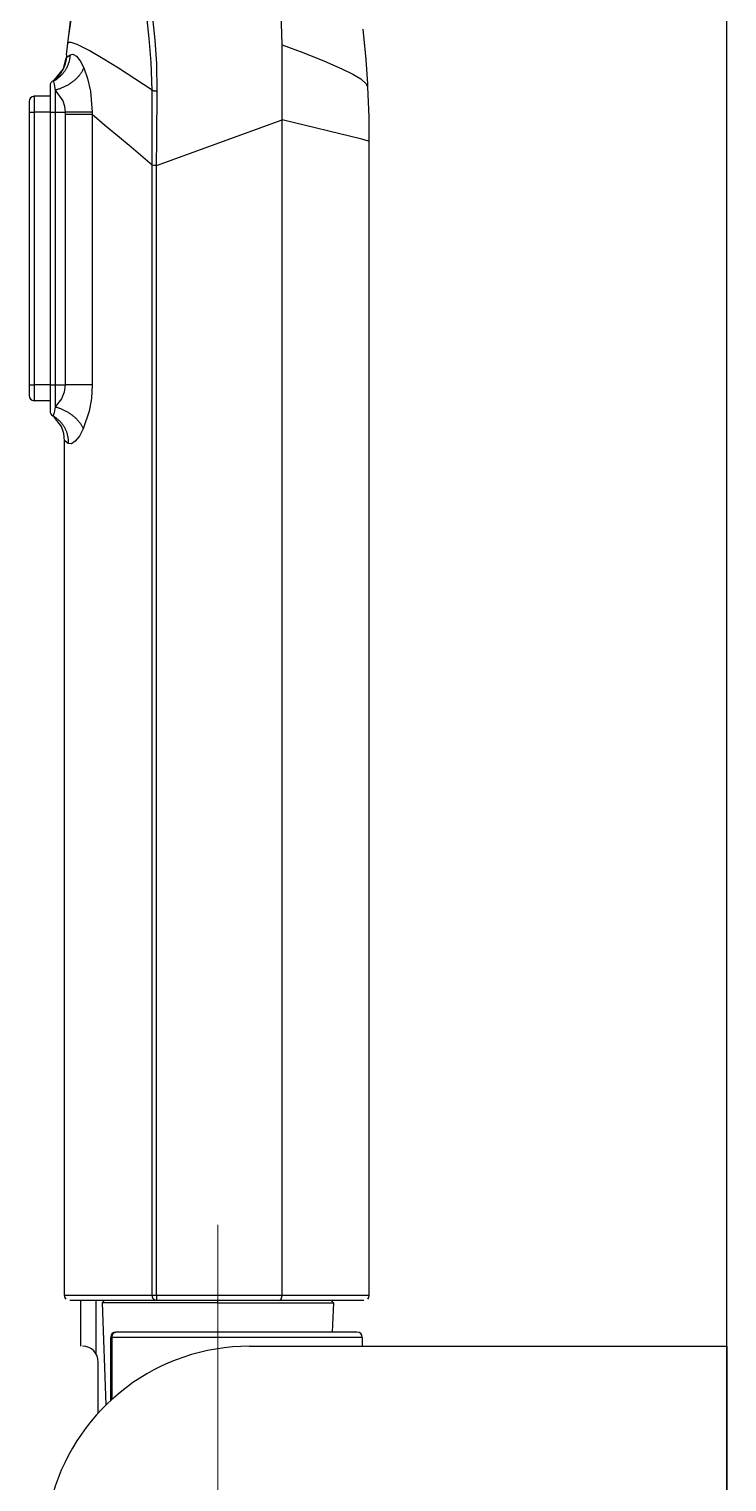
# Model space of a CAD drawing. Extents: x 1841 to 2969, y -24 to 802.
# Drawn here: x 2636.6 to 2703.1, y 358.7 to 497.1 of the extents above; entities that cross this region are included whole.
import ezdxf

# ---------------------------------------------------------------- set-up
doc = ezdxf.new("R2010")
doc.units = 0
doc.header["$LTSCALE"] = 4
doc.header["$MEASUREMENT"] = 0
doc.linetypes.add('CENTER2', pattern=[28.575, 19.05, -3.175, 3.175, -3.175])
doc.layers.get('0').update_dxf_attribs({"linetype": 'CONTINUOUS'})
doc.layers.add('1', color=7, linetype='CONTINUOUS')
doc.layers.add('Cneter', color=1, linetype='CENTER2', lineweight=13)

msp = doc.modelspace()

# ---------------------------------------------------------------- linework, layer by layer
at = {"ltscale": 0.5}
msp.add_line((2703.11, 71.66), (2703.11, 635.47), dxfattribs=at)
at = {"layer": '1', "color": 7, "linetype": 'Continuous'}
for p, q in [((2638.61, 491.66), (2638.61, 489.16)), ((2636.61, 490.16), (2636.61, 489.16)), ((2638.61, 490.66), (2637.11, 490.66)), ((2637.11, 490.66), (2637.11, 489.16)), ((2639.11, 491.25), (2639.11, 489.16)), ((2636.61, 489.16), (2636.61, 463.16)), ((2636.61, 489.16), (2637.11, 489.16)), ((2638.61, 489.16), (2637.11, 489.16)), ((2637.11, 489.16), (2637.11, 463.16)), ((2638.61, 489.16), (2638.61, 463.16)), ((2638.61, 489.16), (2639.11, 489.16)), ((2639.11, 489.16), (2639.11, 463.16)), ((2639.11, 489.16), (2640.06, 489.16)), ((2642.63, 489.14), (2640.06, 489.16)), ((2648.75, 484.06), (2660.72, 488.42)), ((2660.72, 376.43), (2660.72, 488.42)), ((2648.35, 376.43), (2648.35, 484.1)), ((2636.61, 463.16), (2637.11, 463.16)), ((2636.61, 463.16), (2636.61, 462.16)), ((2637.11, 463.16), (2637.11, 461.66)), ((2638.61, 463.16), (2637.11, 463.16)), ((2638.61, 463.16), (2638.61, 460.66)), ((2638.61, 463.16), (2639.11, 463.16)), ((2639.11, 463.16), (2639.11, 461.07)), ((2639.11, 463.16), (2640.06, 463.16)), ((2642.63, 463.16), (2640.06, 463.16)), ((2638.61, 461.66), (2637.11, 461.66)), ((2641.51, 375.93), (2641.51, 371.58)), ((2643.01, 370.83), (2643.01, 375.93)), ((2643.62, 375.73), (2643.81, 375.93)), ((2643.97, 366.01), (2643.62, 375.73)), ((2654.61, 375.73), (2643.62, 375.73)), ((2648.75, 376.43), (2648.35, 376.43)), ((2648.75, 376.43), (2648.75, 375.93)), ((2660.72, 376.43), (2648.75, 376.43)), ((2660.48, 375.93), (2648.75, 375.93)), ((2654.61, 375.73), (2654.61, 375.93)), ((2654.61, 375.73), (2665.61, 375.73)), ((2665.41, 375.93), (2665.61, 375.73)), ((2665.61, 375.73), (2665.51, 372.93)), ((2644.39, 366.41), (2644.39, 372.43)), ((2644.52, 372.43), (2644.39, 372.43)), ((2644.52, 366.54), (2644.52, 372.43)), ((2668.36, 372.43), (2644.52, 372.43)), ((2667.86, 372.93), (2644.89, 372.93)), ((2668.36, 372.43), (2668.36, 371.58)), ((2657.61, 371.58), (2703.11, 371.58)), ((2703.11, 371.58), (2703.11, 338.08)), ((2643.21, 365.23), (2643.21, 370.08))]:
    msp.add_line(p, q, dxfattribs=at)
for points in [[(2660.72, 495.56, 0), (2660.68, 497.63, 0), (2660.57, 499.48, 0), (2660.42, 501.07, 0), (2660.23, 502.55, 0), (2660.08, 503.56, 0)], [(2640.3, 495.69, 0), (2640.67, 498.57, 0), (2640.94, 500.84, 0)], [(2648.33, 491.24, 0), (2648.25, 493.89, 0), (2648.07, 496.17, 0), (2647.86, 497.97, 0), (2647.71, 498.99, 0), (2647.6, 499.64, 0), (2647.55, 499.89, 0)], [(2648.83, 491.14, 0), (2648.78, 493.76, 0), (2648.63, 496.02, 0), (2648.43, 497.81, 0), (2648.27, 498.83, 0), (2648.16, 499.49, 0), (2648.08, 499.77, 0)], [(2640.74, 499.08, 0), (2640.56, 497.72, 0), (2640.41, 496.63, 0)], [(2668.43, 497.06, 0), (2668.7, 494.16, 0), (2668.85, 491.86, 0)], [(2640.18, 494.61, 0), (2640.3, 495.72, 0)], [(2640.18, 494.61, 0), (2640.3, 495.72, 0)], [(2640.3, 495.68, 0), (2640.29, 495.65, 0), (2640.29, 495.62, 0)], [(2648.33, 491.24, 0), (2646.7, 492.32, 0), (2645.14, 493.33, 0), (2643.66, 494.24, 0), (2642.33, 495.01, 0), (2641.21, 495.58, 0), (2640.64, 495.79, 0), (2640.37, 495.79, 0), (2640.32, 495.75, 0), (2640.3, 495.68, 0)], [(2660.72, 488.42, 0), (2660.72, 490.92, 0), (2660.72, 492.51, 0), (2660.72, 494.06, 0), (2660.72, 495.56, 0)], [(2660.72, 495.56, 0), (2662.81, 494.79, 0), (2664.75, 494.02, 0), (2666.42, 493.29, 0), (2667.45, 492.78, 0), (2668.22, 492.32, 0), (2668.74, 491.86, 0), (2668.87, 491.56, 0)], [(2640.16, 494.3, 0), (2640.15, 494.25, 0), (2640.14, 494.2, 0), (2640.14, 494.14, 0), (2640.13, 494.09, 0), (2640.12, 494.04, 0), (2640.11, 493.98, 0), (2640.1, 493.93, 0), (2640.09, 493.88, 0), (2640.07, 493.83, 0), (2640.06, 493.78, 0), (2640.05, 493.72, 0), (2640.03, 493.67, 0), (2640.01, 493.62, 0), (2640, 493.57, 0), (2639.98, 493.52, 0), (2639.96, 493.47, 0), (2639.94, 493.42, 0), (2639.92, 493.37, 0), (2639.9, 493.32, 0), (2639.87, 493.27, 0), (2639.85, 493.23, 0), (2639.83, 493.18, 0), (2639.8, 493.13, 0), (2639.78, 493.08, 0), (2639.75, 493.04, 0), (2639.72, 492.99, 0), (2639.69, 492.95, 0), (2639.66, 492.9, 0), (2639.63, 492.86, 0), (2639.6, 492.81, 0), (2639.57, 492.77, 0), (2639.54, 492.73, 0), (2639.5, 492.68, 0), (2639.47, 492.64, 0), (2639.44, 492.6, 0), (2639.4, 492.56, 0), (2639.36, 492.52, 0), (2639.33, 492.48, 0), (2639.29, 492.45, 0), (2639.25, 492.41, 0), (2639.21, 492.37, 0), (2639.17, 492.34, 0), (2639.13, 492.3, 0), (2639.09, 492.26, 0), (2639.05, 492.23, 0), (2639.01, 492.2, 0), (2638.97, 492.16, 0), (2638.92, 492.13, 0), (2638.88, 492.1, 0), (2638.83, 492.07, 0)], [(2640.52, 494.61, 0), (2640.52, 494.55, 0), (2640.51, 494.49, 0), (2640.51, 494.42, 0), (2640.5, 494.36, 0), (2640.49, 494.3, 0), (2640.48, 494.23, 0), (2640.47, 494.17, 0), (2640.46, 494.11, 0), (2640.44, 494.05, 0), (2640.43, 493.99, 0), (2640.41, 493.92, 0), (2640.39, 493.86, 0), (2640.37, 493.8, 0), (2640.35, 493.74, 0), (2640.33, 493.68, 0), (2640.31, 493.63, 0), (2640.29, 493.57, 0), (2640.26, 493.51, 0), (2640.23, 493.45, 0), (2640.21, 493.4, 0), (2640.18, 493.34, 0), (2640.15, 493.28, 0), (2640.12, 493.23, 0), (2640.08, 493.18, 0), (2640.05, 493.12, 0), (2640.02, 493.07, 0), (2639.98, 493.02, 0), (2639.94, 492.97, 0), (2639.91, 492.92, 0), (2639.87, 492.87, 0), (2639.83, 492.82, 0), (2639.79, 492.78, 0), (2639.74, 492.73, 0), (2639.7, 492.68, 0), (2639.66, 492.64, 0), (2639.61, 492.6, 0), (2639.57, 492.56, 0), (2639.52, 492.51, 0), (2639.47, 492.47, 0), (2639.42, 492.43, 0), (2639.37, 492.4, 0), (2639.32, 492.36, 0), (2639.27, 492.32, 0), (2639.22, 492.29, 0), (2639.17, 492.26, 0), (2639.12, 492.22, 0), (2639.06, 492.19, 0), (2639.01, 492.16, 0), (2638.95, 492.14, 0), (2638.9, 492.11, 0)], [(2639.05, 492.23, 0), (2639.89, 493.29, 0), (2640.16, 494.33, 0)], [(2640.18, 494.62, 0), (2640.17, 494.44, 0), (2640.16, 494.3, 0)], [(2640.16, 494.3, 0), (2640.16, 494.3, 0), (2640.16, 494.31, 0), (2640.16, 494.31, 0), (2640.17, 494.32, 0), (2640.21, 494.36, 0), (2640.3, 494.44, 0), (2640.52, 494.61, 0)], [(2640.52, 494.61, 0), (2640.8, 494.67, 0), (2641.13, 494.47, 0), (2641.48, 494.03, 0), (2641.82, 493.36, 0)], [(2641.82, 493.36, 0), (2641.8, 493.31, 0), (2641.78, 493.25, 0), (2641.75, 493.2, 0), (2641.72, 493.14, 0), (2641.69, 493.09, 0), (2641.66, 493.03, 0), (2641.63, 492.98, 0), (2641.6, 492.92, 0), (2641.56, 492.87, 0), (2641.52, 492.81, 0), (2641.48, 492.76, 0), (2641.44, 492.7, 0), (2641.4, 492.65, 0), (2641.36, 492.6, 0), (2641.31, 492.55, 0), (2641.27, 492.5, 0), (2641.22, 492.44, 0), (2641.17, 492.39, 0), (2641.12, 492.34, 0), (2641.07, 492.29, 0), (2641.02, 492.25, 0), (2640.96, 492.2, 0), (2640.91, 492.15, 0), (2640.85, 492.1, 0), (2640.79, 492.06, 0), (2640.73, 492.01, 0), (2640.67, 491.97, 0), (2640.61, 491.93, 0), (2640.55, 491.89, 0), (2640.49, 491.84, 0), (2640.43, 491.8, 0), (2640.36, 491.76, 0), (2640.3, 491.73, 0), (2640.23, 491.69, 0), (2640.16, 491.65, 0), (2640.1, 491.62, 0), (2640.03, 491.58, 0), (2639.96, 491.55, 0), (2639.89, 491.52, 0), (2639.82, 491.49, 0), (2639.75, 491.46, 0), (2639.68, 491.43, 0), (2639.61, 491.4, 0), (2639.54, 491.38, 0), (2639.47, 491.35, 0), (2639.4, 491.33, 0), (2639.33, 491.31, 0), (2639.26, 491.29, 0), (2639.18, 491.27, 0), (2639.11, 491.25, 0)], [(2641.82, 493.36, 0), (2642.19, 492.34, 0), (2642.47, 491.16, 0), (2642.63, 489.14, 0)], [(2638.87, 492.09, 0), (2639.37, 492.52, 0)], [(2638.9, 492.09, 0), (2639.29, 492.33, 0)], [(2638.9, 492.09, 0), (2639.29, 492.33, 0)], [(2638.9, 492.11, 0), (2638.91, 492.11, 0), (2638.92, 492.1, 0)], [(2638.92, 492.1, 0), (2638.95, 492.05, 0), (2638.97, 491.98, 0), (2639.02, 491.79, 0), (2639.11, 491.25, 0)], [(2638.95, 492.15, 0), (2638.94, 492.14, 0)], [(2668.86, 491.86, 0), (2668.86, 491.7, 0), (2668.87, 491.58, 0)], [(2668.87, 491.56, 0), (2668.98, 488.66, 0), (2669, 486.39, 0)], [(2639.11, 491.25, 0), (2639.82, 490.22, 0), (2640, 489.71, 0), (2640.06, 489.16, 0)], [(2648.83, 491.14, 0), (2648.81, 491.14, 0), (2648.8, 491.14, 0), (2648.79, 491.14, 0), (2648.78, 491.14, 0), (2648.77, 491.14, 0), (2648.76, 491.14, 0), (2648.75, 491.14, 0), (2648.73, 491.14, 0), (2648.72, 491.14, 0), (2648.71, 491.14, 0), (2648.7, 491.14, 0), (2648.69, 491.14, 0), (2648.68, 491.14, 0), (2648.67, 491.14, 0), (2648.65, 491.14, 0), (2648.64, 491.14, 0), (2648.63, 491.15, 0), (2648.62, 491.15, 0), (2648.61, 491.15, 0), (2648.6, 491.15, 0), (2648.59, 491.15, 0), (2648.58, 491.15, 0), (2648.57, 491.15, 0), (2648.55, 491.16, 0), (2648.54, 491.16, 0), (2648.53, 491.16, 0), (2648.52, 491.16, 0), (2648.51, 491.16, 0), (2648.5, 491.17, 0), (2648.49, 491.17, 0), (2648.48, 491.17, 0), (2648.47, 491.17, 0), (2648.46, 491.18, 0), (2648.45, 491.18, 0), (2648.45, 491.18, 0), (2648.44, 491.19, 0), (2648.43, 491.19, 0), (2648.42, 491.19, 0), (2648.41, 491.2, 0), (2648.4, 491.2, 0), (2648.39, 491.2, 0), (2648.39, 491.21, 0), (2648.38, 491.21, 0), (2648.37, 491.21, 0), (2648.36, 491.22, 0), (2648.36, 491.22, 0), (2648.35, 491.22, 0), (2648.34, 491.23, 0), (2648.34, 491.23, 0), (2648.33, 491.24, 0)], [(2648.35, 484.1, 0), (2648.34, 486.59, 0), (2648.34, 488.18, 0), (2648.33, 489.73, 0), (2648.33, 491.24, 0)], [(2648.75, 484.06, 0), (2648.78, 486.53, 0), (2648.79, 488.11, 0), (2648.81, 489.65, 0), (2648.83, 491.14, 0)], [(2640.06, 489.16, 0), (2640.06, 489.02, 0), (2640.06, 488.92, 0)], [(2640.06, 488.92, 0), (2640.06, 474.49, 0), (2640.06, 463.16, 0)], [(2642.62, 488.91, 0), (2641.94, 488.91, 0), (2641.37, 488.92, 0), (2640.73, 488.92, 0), (2640.06, 488.92, 0)], [(2642.62, 488.91, 0), (2642.63, 474.49, 0), (2642.63, 463.16, 0)], [(2642.63, 489.14, 0), (2642.63, 489.01, 0), (2642.62, 488.91, 0)], [(2648.35, 484.1, 0), (2646.33, 485.8, 0), (2645.05, 486.88, 0), (2643.8, 487.92, 0), (2642.62, 488.91, 0)], [(2669, 486.39, 0), (2669, 486.39, 0), (2669, 486.39, 0), (2669, 486.39, 0), (2669, 486.39, 0), (2668.96, 486.4, 0), (2668.31, 486.56, 0), (2660.72, 488.42, 0)], [(2669, 486.39, 0), (2669, 376.43, 0)], [(2648.75, 484.06, 0), (2648.5, 484.08, 0), (2648.35, 484.1, 0)], [(2648.75, 376.43, 0), (2648.75, 436.7, 0), (2648.75, 484.06, 0)], [(2640.06, 463.16, 0), (2639.96, 462.46, 0), (2639.7, 461.84, 0), (2639.11, 461.07, 0)], [(2642.63, 463.16, 0), (2642.55, 461.87, 0), (2642.33, 460.65, 0), (2641.78, 458.99, 0)], [(2639.11, 461.07, 0), (2639, 460.49, 0), (2638.92, 460.25, 0), (2638.9, 460.22, 0), (2638.87, 460.22, 0)], [(2639.11, 461.07, 0), (2639.18, 461.05, 0), (2639.25, 461.03, 0), (2639.32, 461.01, 0), (2639.39, 460.99, 0), (2639.46, 460.97, 0), (2639.53, 460.94, 0), (2639.6, 460.92, 0), (2639.67, 460.89, 0), (2639.73, 460.86, 0), (2639.8, 460.83, 0), (2639.87, 460.8, 0), (2639.94, 460.77, 0), (2640, 460.74, 0), (2640.07, 460.7, 0), (2640.13, 460.67, 0), (2640.2, 460.63, 0), (2640.26, 460.59, 0), (2640.33, 460.56, 0), (2640.39, 460.52, 0), (2640.45, 460.48, 0), (2640.51, 460.44, 0), (2640.57, 460.4, 0), (2640.63, 460.35, 0), (2640.69, 460.31, 0), (2640.75, 460.27, 0), (2640.8, 460.22, 0), (2640.86, 460.18, 0), (2640.91, 460.13, 0), (2640.96, 460.08, 0), (2641.02, 460.03, 0), (2641.07, 459.99, 0), (2641.12, 459.94, 0), (2641.17, 459.89, 0), (2641.21, 459.84, 0), (2641.26, 459.79, 0), (2641.3, 459.74, 0), (2641.35, 459.68, 0), (2641.39, 459.63, 0), (2641.43, 459.58, 0), (2641.47, 459.53, 0), (2641.51, 459.48, 0), (2641.54, 459.42, 0), (2641.58, 459.37, 0), (2641.61, 459.31, 0), (2641.64, 459.26, 0), (2641.67, 459.21, 0), (2641.7, 459.15, 0), (2641.73, 459.1, 0), (2641.75, 459.04, 0), (2641.78, 458.99, 0)], [(2638.87, 460.22, 0), (2638.93, 460.19, 0), (2638.98, 460.15, 0), (2639.04, 460.12, 0), (2639.09, 460.09, 0), (2639.14, 460.05, 0), (2639.19, 460.02, 0), (2639.24, 459.98, 0), (2639.29, 459.94, 0), (2639.34, 459.9, 0), (2639.39, 459.86, 0), (2639.43, 459.81, 0), (2639.48, 459.77, 0), (2639.53, 459.73, 0), (2639.57, 459.68, 0), (2639.61, 459.64, 0), (2639.65, 459.59, 0), (2639.69, 459.54, 0), (2639.73, 459.49, 0), (2639.77, 459.44, 0), (2639.81, 459.39, 0), (2639.85, 459.34, 0), (2639.88, 459.28, 0), (2639.92, 459.23, 0), (2639.95, 459.18, 0), (2639.98, 459.12, 0), (2640.01, 459.07, 0), (2640.04, 459.01, 0), (2640.07, 458.95, 0), (2640.09, 458.89, 0), (2640.12, 458.84, 0), (2640.14, 458.78, 0), (2640.17, 458.72, 0), (2640.19, 458.66, 0), (2640.21, 458.6, 0), (2640.23, 458.54, 0), (2640.25, 458.47, 0), (2640.26, 458.41, 0), (2640.28, 458.35, 0), (2640.29, 458.29, 0), (2640.3, 458.22, 0), (2640.31, 458.16, 0), (2640.32, 458.1, 0), (2640.33, 458.03, 0), (2640.34, 457.97, 0), (2640.35, 457.91, 0), (2640.35, 457.84, 0), (2640.35, 457.78, 0), (2640.35, 457.71, 0), (2640.35, 457.65, 0), (2640.35, 457.58, 0)], [(2639.24, 459.98, 0), (2638.88, 460.23, 0)], [(2639.04, 460.06, 0), (2639.01, 460.09, 0), (2639, 460.1, 0), (2639, 460.11, 0)], [(2640, 457.84, 0), (2639.93, 458.54, 0), (2639.69, 459.19, 0), (2639.04, 460.07, 0)], [(2641.78, 458.99, 0), (2641.41, 458.29, 0), (2641.02, 457.8, 0), (2640.65, 457.55, 0), (2640.35, 457.58, 0)], [(2640, 376.43, 0), (2640, 457.86, 0)], [(2640.35, 457.58, 0), (2640.31, 457.61, 0), (2640.2, 457.69, 0), (2640.02, 457.85, 0), (2640.01, 457.86, 0), (2640, 457.86, 0), (2640, 457.86, 0), (2640, 457.86, 0)], [(2640.15, 376.08, 0), (2640.03, 376.27, 0), (2640.01, 376.44, 0)], [(2648.35, 376.43, 0), (2646.26, 376.43, 0), (2644.24, 376.43, 0), (2642.39, 376.43, 0), (2641.35, 376.43, 0), (2640.54, 376.43, 0), (2640.11, 376.43, 0), (2640.03, 376.43, 0), (2640.01, 376.43, 0), (2640.01, 376.43, 0), (2640.01, 376.43, 0), (2640.01, 376.43, 0), (2640.01, 376.43, 0), (2640.01, 376.43, 0)], [(2648.75, 375.93, 0), (2644.08, 375.93, 0), (2640.76, 375.93, 0), (2640.52, 375.93, 0), (2640.51, 375.93, 0), (2640.51, 375.93, 0), (2640.51, 375.93, 0), (2640.51, 375.93, 0), (2640.51, 375.93, 0), (2640.51, 375.93, 0)], [(2648.75, 375.93, 0), (2648.73, 375.93, 0), (2648.72, 375.93, 0), (2648.71, 375.94, 0), (2648.7, 375.94, 0), (2648.69, 375.94, 0), (2648.67, 375.94, 0), (2648.66, 375.95, 0), (2648.65, 375.95, 0), (2648.64, 375.95, 0), (2648.63, 375.96, 0), (2648.61, 375.96, 0), (2648.6, 375.97, 0), (2648.59, 375.97, 0), (2648.58, 375.98, 0), (2648.57, 375.99, 0), (2648.56, 376, 0), (2648.55, 376, 0), (2648.54, 376.01, 0), (2648.53, 376.02, 0), (2648.52, 376.03, 0), (2648.51, 376.04, 0), (2648.5, 376.05, 0), (2648.49, 376.06, 0), (2648.48, 376.07, 0), (2648.47, 376.08, 0), (2648.46, 376.09, 0), (2648.45, 376.1, 0), (2648.44, 376.11, 0), (2648.44, 376.13, 0), (2648.43, 376.14, 0), (2648.42, 376.15, 0), (2648.42, 376.17, 0), (2648.41, 376.18, 0), (2648.4, 376.19, 0), (2648.4, 376.21, 0), (2648.39, 376.22, 0), (2648.39, 376.23, 0), (2648.38, 376.25, 0), (2648.38, 376.26, 0), (2648.37, 376.28, 0), (2648.37, 376.29, 0), (2648.37, 376.31, 0), (2648.36, 376.32, 0), (2648.36, 376.34, 0), (2648.36, 376.36, 0), (2648.36, 376.37, 0), (2648.36, 376.39, 0), (2648.36, 376.4, 0), (2648.35, 376.42, 0), (2648.35, 376.43, 0)], [(2660.48, 375.93, 0), (2660.57, 375.97, 0), (2660.64, 376.07, 0), (2660.72, 376.43, 0)], [(2668.5, 375.93, 0), (2668.47, 375.93, 0), (2668.03, 375.93, 0), (2660.48, 375.93, 0)], [(2669, 376.43, 0), (2669, 376.43, 0), (2669, 376.43, 0), (2669, 376.43, 0), (2669, 376.43, 0), (2669, 376.43, 0), (2668.99, 376.43, 0), (2668.78, 376.43, 0), (2666.09, 376.43, 0), (2660.72, 376.43, 0)], [(2669, 376.44, 0), (2668.96, 376.22, 0), (2668.86, 376.08, 0)], [(2644.52, 372.43, 0), (2644.52, 372.45, 0), (2644.52, 372.46, 0), (2644.52, 372.48, 0), (2644.52, 372.5, 0), (2644.53, 372.51, 0), (2644.53, 372.53, 0), (2644.53, 372.54, 0), (2644.53, 372.56, 0), (2644.54, 372.57, 0), (2644.54, 372.59, 0), (2644.54, 372.6, 0), (2644.55, 372.62, 0), (2644.55, 372.63, 0), (2644.56, 372.65, 0), (2644.56, 372.66, 0), (2644.57, 372.67, 0), (2644.57, 372.69, 0), (2644.58, 372.7, 0), (2644.59, 372.71, 0), (2644.59, 372.73, 0), (2644.6, 372.74, 0), (2644.61, 372.75, 0), (2644.61, 372.76, 0), (2644.62, 372.78, 0), (2644.63, 372.79, 0), (2644.64, 372.8, 0), (2644.65, 372.81, 0), (2644.65, 372.82, 0), (2644.66, 372.83, 0), (2644.67, 372.84, 0), (2644.68, 372.85, 0), (2644.69, 372.86, 0), (2644.7, 372.86, 0), (2644.71, 372.87, 0), (2644.72, 372.88, 0), (2644.73, 372.89, 0), (2644.74, 372.89, 0), (2644.75, 372.9, 0), (2644.76, 372.9, 0), (2644.78, 372.91, 0), (2644.79, 372.91, 0), (2644.8, 372.92, 0), (2644.81, 372.92, 0), (2644.82, 372.92, 0), (2644.83, 372.93, 0), (2644.84, 372.93, 0), (2644.85, 372.93, 0), (2644.87, 372.93, 0), (2644.88, 372.93, 0), (2644.89, 372.93, 0)], [(2647.26, 372.93, 0), (2647.07, 372.93, 0), (2646.93, 372.93, 0)]]:
    msp.add_polyline3d(points, dxfattribs=at)
for centre, radius, start, end in [((2639.11, 491.66), 0.5, 115.5115, 180), ((2637.11, 490.16), 0.5, 90, 180), ((2637.11, 462.16), 0.5, 180, 270), ((2639.11, 460.66), 0.5, 180, 241.4467), ((2644.89, 372.43), 0.5, 90, 180), ((2667.86, 372.43), 0.5, 0, 90), ((2657.61, 352.08), 19.5, 90, 237.7958), ((2641.71, 370.08), 1.5, 0, 90)]:
    msp.add_arc(centre, radius, start, end, dxfattribs=at)
at = {"layer": 'Cneter', "lineweight": 5, "ltscale": 0.5}
msp.add_line((2654.61, 383.16), (2654.61, 97.15), dxfattribs=at)

doc.saveas('drawing.dxf')
